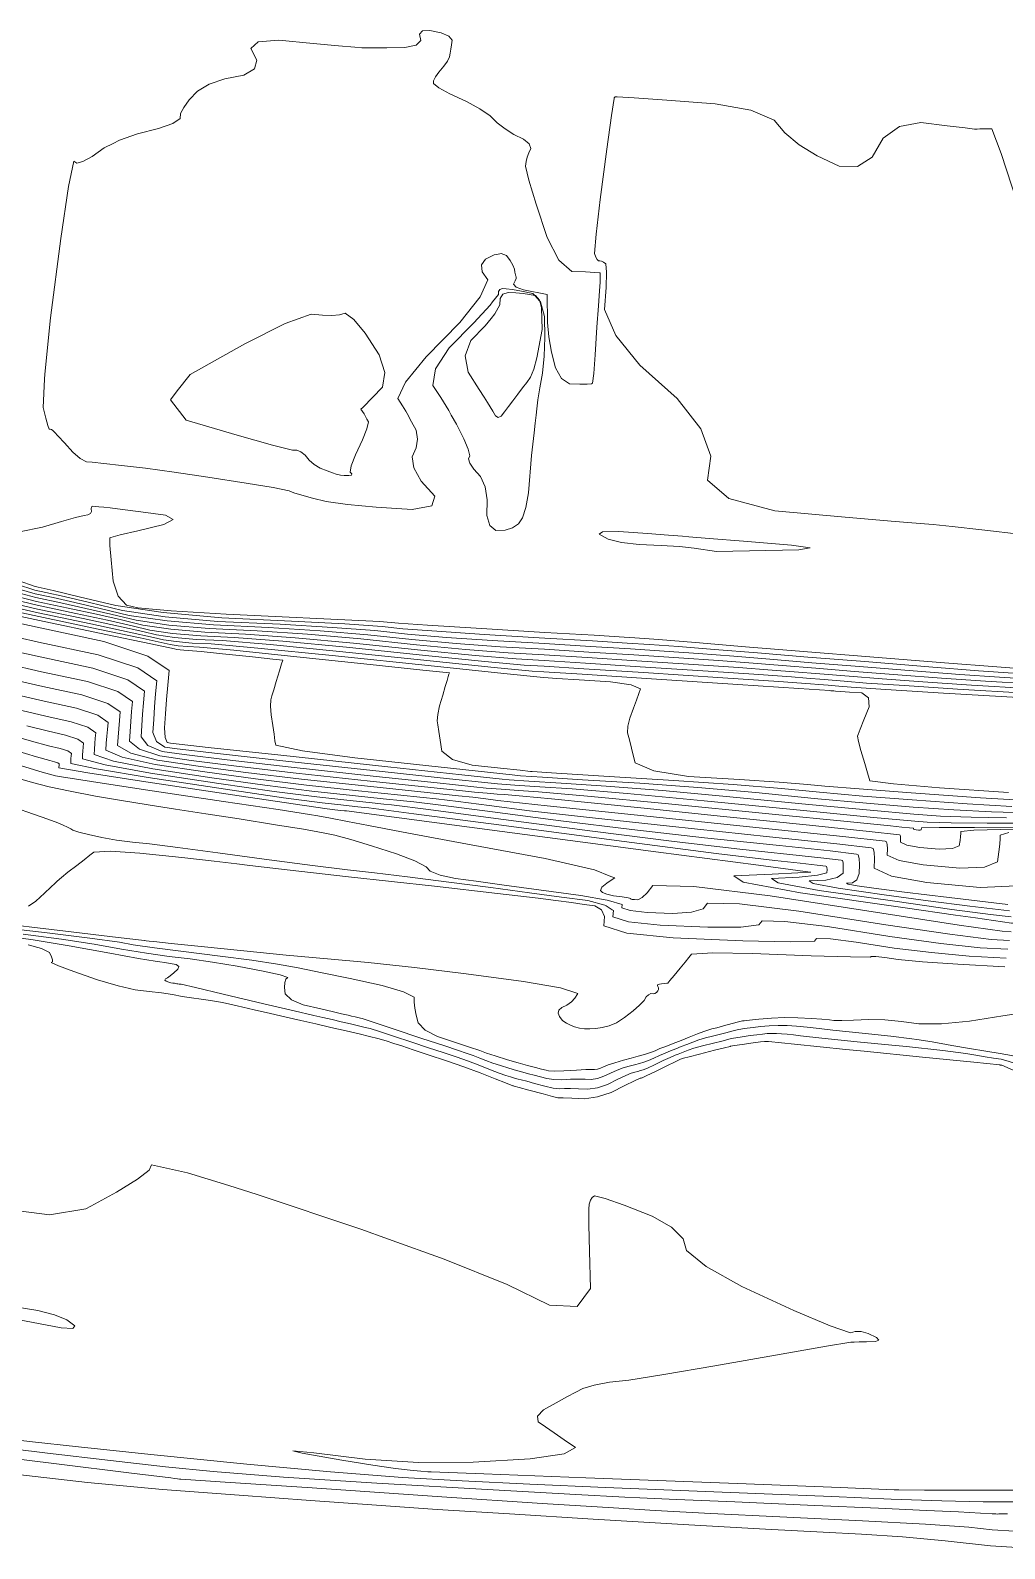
# Model space of a CAD drawing. Header units: inches. Extents: x 1337389 to 1347141, y 407035 to 414577.
# Drawn here: x 1344509 to 1345074, y 408722 to 409603 of the extents above; entities that cross this region are included whole.
import ezdxf

# ---------------------------------------------------------------- set-up
doc = ezdxf.new("R2010")
doc.units = ezdxf.units.IN
doc.header["$MEASUREMENT"] = 0
doc.layers.add('Topo', color=7, linetype='Continuous', lineweight=15, true_color=0x459900)

msp = doc.modelspace()

# ---------------------------------------------------------------- linework, layer by layer
at = {"layer": 'Topo'}
for p, q in [((1344801.481, 409449.474, 885), (1344804.4339, 409446.243, 885)), ((1344701.7469, 409384.504, 895), (1344700.695, 409383.422, 895)), ((1344846.3309, 409092.9919, 770), (1344842.919, 409095.207, 770))]:
    msp.add_line(p, q, dxfattribs=at)
for points, elevation in [([(1344557.06, 409537.7679), (1344560.5727, 409539.5189), (1344571.0631, 409543.26), (1344583.264, 409546.365), (1344591.5021, 409549.368), (1344595.7771, 409552.269), (1344596.0902, 409555.068), (1344597.8781, 409558.639), (1344601.1389, 409562.98), (1344605.8749, 409568.093), (1344612.7199, 409572.187), (1344621.675, 409575.2649), (1344632.7391, 409577.3238), (1344638.9429, 409580.9268), (1344640.287, 409586.073), (1344636.7701, 409592.7632), (1344641.0491, 409596.6077), (1344653.1231, 409597.6061), (1344672.994, 409595.76), (1344687.6391, 409594.4239), (1344697.0603, 409593.5999), (1344701.255, 409593.286), (1344707.485, 409593.1561), (1344715.7508, 409593.2091), (1344726.0522, 409593.445), (1344732.638, 409594.8409), (1344735.509, 409597.3962), (1344734.665, 409601.1098), (1344736.352, 409603.0901), (1344740.568, 409603.3378), (1344747.315, 409601.8531), (1344751.6789, 409599.9453), (1344753.6599, 409597.616), (1344753.2589, 409594.866), (1344752.8588, 409592.3472), (1344752.459, 409590.062), (1344752.0589, 409588.008), (1344750.8191, 409585.4949), (1344748.7381, 409582.523), (1344745.8161, 409579.091), (1344743.8531, 409576.275), (1344742.849, 409574.075), (1344742.8041, 409572.492), (1344745.963, 409569.9709), (1344752.3251, 409566.512), (1344761.8921, 409562.116), (1344769.635, 409557.8579), (1344775.555, 409553.7379), (1344779.6511, 409549.7582), (1344784.243, 409546.1611), (1344789.3289, 409542.9469), (1344794.912, 409540.1161), (1344798.2332, 409537.4019), (1344799.295, 409534.8041), (1344798.0951, 409532.3218), (1344797.1782, 409529.7959), (1344796.5419, 409527.225), (1344796.189, 409524.6099), (1344798.0821, 409516.3828), (1344802.224, 409502.5431), (1344808.6133, 409483.0911), (1344815.531, 409470.0362), (1344822.979, 409463.378), (1344830.9561, 409463.1179), (1344836.362, 409462.8861), (1344839.1959, 409462.682), (1344839.4591, 409462.5069), (1344839.508, 409460.708), (1344839.3432, 409457.2871), (1344838.964, 409452.2431), (1344838.378, 409443.5201), (1344837.5838, 409431.1159), (1344836.5818, 409415.0329), (1344835.7089, 409404.187), (1344834.965, 409398.5779), (1344834.3481, 409398.206), (1344831.9391, 409398.0128), (1344827.7371, 409397.999), (1344821.7422, 409398.1631), (1344817, 409401.3211), (1344813.5119, 409407.4731), (1344811.277, 409416.6187), (1344809.7421, 409425.413), (1344808.908, 409433.8549), (1344808.6418, 409450.0359)], 890), ([(1345081.2401, 409503.3839), (1345071.9319, 409531.8781), (1345066.5071, 409546.1659), (1345064.9659, 409546.2499), (1345063.3029, 409546.2701), (1345061.5181, 409546.2289), (1345059.609, 409546.1239), (1345058.145, 409546.0589), (1345057.1231, 409546.0331), (1345056.545, 409546.0468), (1345051.071, 409546.693), (1345040.6997, 409547.9719), (1345025.4331, 409549.883), (1345013.089, 409547.474), (1345003.667, 409540.7431), (1344997.1679, 409529.692), (1344988.6039, 409524.291), (1344977.9761, 409524.5381), (1344965.2842, 409530.435), (1344954.776, 409536.857), (1344946.4509, 409543.8051), (1344940.311, 409551.2769), (1344926.8649, 409556.931), (1344906.113, 409560.7679), (1344878.0549, 409562.786), (1344859.129, 409564.13), (1344849.335, 409564.8009), (1344848.672, 409564.7981), (1344848.2072, 409564.76), (1344847.9392, 409564.6862), (1344847.8668, 409564.5759), (1344847.7691, 409564.397), (1344847.6421, 409564.1482), (1344847.488, 409563.83), (1344846.069, 409553.8868), (1344843.3851, 409534.322), (1344839.4361, 409505.132), (1344837.033, 409484.9729), (1344836.1769, 409473.8441), (1344836.866, 409471.744), (1344837.6131, 409470.3349), (1344838.4169, 409469.6161), (1344839.2781, 409469.5882), (1344840.2681, 409469.2909), (1344841.3862, 409468.7258), (1344842.6329, 409467.8911), (1344843.1419, 409463.042), (1344842.914, 409454.1791), (1344841.9468, 409441.3009), (1344848.481, 409426.2649), (1344862.5139, 409409.071), (1344884.0471, 409389.7189), (1344897.7642, 409372.124), (1344903.668, 409356.2861), (1344901.7559, 409342.205), (1344914.1089, 409331.611), (1344940.7271, 409324.503), (1344981.611, 409320.8831), (1345010.5349, 409318.3359), (1345027.5011, 409316.8649), (1345032.5079, 409316.4689), (1345043.6262, 409315.3261), (1345060.8551, 409313.4371), (1345084.1961, 409310.8001)], 885), ([(1344517.1772, 409400.8842), (1344517.3187, 409403.81), (1344520.709, 409436.5269), (1344526.5432, 409482.5131), (1344531.0191, 409512.793), (1344534.1361, 409527.37), (1344535.8951, 409526.2419), (1344539.424, 409527.1611), (1344544.723, 409530.128), (1344551.793, 409535.1421), (1344557.06, 409537.7679)], 890), ([(1344779.5131, 409473.3439), (1344778.029, 409473.0868), (1344772.9989, 409470.5499), (1344770.6859, 409467.2669), (1344771.093, 409463.237), (1344774.2169, 409458.461), (1344769.8419, 409448.6361), (1344757.9689, 409433.7629), (1344738.5971, 409413.841), (1344726.606, 409399.1458), (1344721.995, 409389.6801), (1344724.7649, 409385.4419), (1344726.663, 409382.2929)], 890), ([(1344808.6418, 409450.0359), (1344795.04, 409452.6839), (1344790.8149, 409454.2189), (1344789.1679, 409455.966), (1344790.0969, 409457.925), (1344790.631, 409459.3541), (1344790.7698, 409460.253), (1344790.5149, 409460.6219), (1344790.25, 409461.5069), (1344789.977, 409462.908), (1344789.6929, 409464.8249), (1344788.799, 409467.09), (1344787.293, 409469.7021), (1344785.1761, 409472.6629), (1344782.088, 409473.7908), (1344779.5131, 409473.3439)], 890), ([(1344777.066, 409445.7661), (1344780.3789, 409449.9618), (1344780.4882, 409451.788), (1344781.2879, 409452.9629), (1344782.7799, 409453.489), (1344784.9641, 409453.3649), (1344788.6279, 409452.8529), (1344793.771, 409451.953), (1344800.394, 409450.6641), (1344801.481, 409449.474)], 885), ([(1344753.1021, 409379.9457), (1344751.5929, 409382.6548), (1344747.0531, 409390.1879), (1344742.4041, 409397.3009), (1344744.0292, 409406.9019), (1344751.927, 409418.989), (1344766.0978, 409433.563), (1344775.5819, 409443.8871), (1344777.066, 409445.7661)], 885), ([(1344776.2099, 409436.1252), (1344778.318, 409438.7352), (1344781.2108, 409444.0401), (1344781.4341, 409447.7649), (1344783.0669, 409450.1641), (1344786.111, 409451.237), (1344790.5669, 409450.9841), (1344794.6891, 409450.5908), (1344798.4781, 409450.0589), (1344801.481, 409449.474)], 880), ([(1344804.4339, 409446.243), (1344804.876, 409445.7598), (1344807.2159, 409437.24), (1344807.4161, 409425.106), (1344807.0321, 409414.16), (1344806.0659, 409404.404), (1344804.5172, 409395.838), (1344803.3652, 409388.913), (1344802.6089, 409383.6299), (1344802.25, 409379.9889), (1344801.7659, 409375.373), (1344801.1572, 409369.7809), (1344799.69, 409356.6471)], 885), ([(1344801.481, 409449.474), (1344801.9351, 409449.3858), (1344804.2739, 409446.8259), (1344804.4339, 409446.243)], 880), ([(1344804.4339, 409446.243), (1344805.4951, 409442.3799), (1344805.704, 409429.714)], 880), ([(1344594.1811, 409394.05), (1344601.5612, 409403.6609), (1344633.354, 409421.467), (1344656.7529, 409433.1189), (1344671.76, 409438.616), (1344678.372, 409437.9601), (1344683.8862, 409437.827), (1344688.301, 409438.2179), (1344691.617, 409439.1311), (1344696.5461, 409435.586), (1344703.0871, 409427.581), (1344711.2409, 409415.117), (1344714.5989, 409404.6708), (1344713.1609, 409396.2431), (1344701.7469, 409384.504)], 895), ([(1344772.162, 409390.5079), (1344769.3411, 409394.9349), (1344762.8127, 409404.923), (1344761.206, 409414.4039), (1344764.5198, 409423.3791), (1344772.755, 409431.8481), (1344776.2099, 409436.1252)], 880), ([(1344805.704, 409429.714), (1344802.72, 409413.2148), (1344800.9978, 409406.7299), (1344799.046, 409402.011), (1344796.8641, 409399.056), (1344794.4289, 409395.7979), (1344791.742, 409392.238), (1344788.8021, 409388.376), (1344786.196, 409384.9482), (1344783.9249, 409381.955), (1344781.9891, 409379.3981), (1344780.234, 409378.5929), (1344778.659, 409379.5417), (1344777.2638, 409382.245), (1344774.1581, 409387.376), (1344772.162, 409390.5079)], 880), ([(1344726.663, 409382.2929), (1344727.4701, 409380.953), (1344730.11, 409376.214), (1344732.685, 409371.225), (1344733.5779, 409366.1632), (1344732.7911, 409361.0269), (1344730.322, 409355.8189), (1344731.293, 409349.3941), (1344735.7061, 409341.7541), (1344743.5579, 409332.898), (1344741.81, 409327.4191), (1344730.462, 409325.3149), (1344709.5128, 409326.5881), (1344692.8799, 409328.1029), (1344680.564, 409329.8601), (1344672.565, 409331.8591), (1344666.318, 409333.5551), (1344661.8229, 409334.9501), (1344659.0799, 409336.042), (1344649.833, 409337.9319), (1344634.0811, 409340.6199), (1344611.826, 409344.1059), (1344592.379, 409346.967), (1344575.742, 409349.2049), (1344561.9141, 409350.819), (1344551.6139, 409351.9831), (1344544.842, 409352.6981), (1344541.597, 409352.963), (1344537.8209, 409354.9229), (1344533.5131, 409358.577), (1344528.674, 409363.9269), (1344525.141, 409367.7869), (1344522.9139, 409370.1579), (1344521.9939, 409371.0399), (1344521.1909, 409371.6362), (1344520.5069, 409371.946), (1344519.9411, 409371.9709), (1344519.0641, 409374.0479), (1344517.875, 409378.1769), (1344516.3751, 409384.3602), (1344517.1772, 409400.8842)], 890), ([(1344700.695, 409383.422), (1344702.4771, 409380.6949), (1344703.348, 409379.2511), (1344704.1972, 409377.7261), (1344705.0263, 409376.121), (1344704.1879, 409372.1189), (1344701.685, 409365.72), (1344697.516, 409356.9252), (1344695.0721, 409350.683), (1344694.3529, 409346.996), (1344695.3579, 409345.8621), (1344695.134, 409345.1601), (1344693.6808, 409344.8909), (1344691.0001, 409345.0541), (1344688.8709, 409345.248), (1344687.294, 409345.473), (1344686.27, 409345.729), (1344684.2319, 409346.4391), (1344681.1809, 409347.6041), (1344677.1149, 409349.223), (1344673.6099, 409351.2849), (1344670.665, 409353.7901), (1344668.2801, 409356.7377), (1344665.8629, 409358.7099), (1344663.413, 409359.7048), (1344660.93, 409359.724), (1344649.4221, 409362.6379), (1344628.887, 409368.4468), (1344599.3279, 409377.1509), (1344590.219, 409388.8901), (1344594.1811, 409394.05)], 895), ([(1344799.69, 409356.6471), (1344797.836, 409334.8991), (1344796.403, 409326.4738), (1344794.464, 409320.497), (1344792.0179, 409316.9691), (1344788.6139, 409314.543), (1344784.2501, 409313.2199), (1344778.9278, 409312.999), (1344775.4241, 409315.8718), (1344773.739, 409321.8379), (1344773.8718, 409330.8981), (1344772.6662, 409338.3961), (1344770.123, 409344.3349), (1344766.241, 409348.7131), (1344763.9093, 409352.172), (1344763.1271, 409354.713), (1344763.8961, 409356.335), (1344762.9681, 409360.207), (1344760.3441, 409366.33), (1344756.0231, 409374.702), (1344753.1021, 409379.9457)], 885), ([(1344711.7219, 409260.334), (1344622.551, 409264.5119), (1344590.6229, 409266.436), (1344571.3519, 409268.197), (1344564.739, 409269.794), (1344559.9319, 409274.9759), (1344556.9311, 409283.7431), (1344555.736, 409296.094), (1344555.1209, 409304.4341), (1344555.086, 409308.763), (1344555.6318, 409309.0811), (1344561.0292, 409310.4731), (1344571.2771, 409312.9389), (1344586.3759, 409316.4797), (1344591.7079, 409319.473), (1344587.2729, 409321.92), (1344573.0701, 409323.8188), (1344562.392, 409325.2251), (1344555.238, 409326.136), (1344551.608, 409326.5539), (1344548.7382, 409326.8688), (1344546.6299, 409327.081), (1344545.2821, 409327.192), (1344544.4521, 409326.7361), (1344544.139, 409325.7141), (1344544.343, 409324.1261), (1344543.754, 409322.9501), (1344542.3711, 409322.1868), (1344540.1949, 409321.8371), (1344535.0589, 409320.536), (1344526.9629, 409318.2849), (1344515.9071, 409315.083), (1344502.592, 409312.3079)], 885), ([(1345086.402, 409218.5909), (1345046.7039, 409221.0441), (1345015.8919, 409223.031), (1344993.9671, 409224.5501), (1344980.9272, 409225.6028), (1344969.3151, 409226.5429), (1344959.1302, 409227.3699), (1344950.3712, 409228.0841), (1344931.3742, 409229.4281), (1344902.1371, 409231.4029), (1344862.6601, 409234.0079), (1344830.9409, 409236.064), (1344806.9791, 409237.571), (1344790.774, 409238.5289), (1344766.9499, 409240.5391), (1344735.5049, 409243.6021), (1344696.441, 409247.717), (1344662.5401, 409250.828), (1344633.803, 409252.9361), (1344610.229, 409254.041), (1344590.3769, 409255.7759), (1344574.2451, 409258.142), (1344561.835, 409261.139), (1344547.4041, 409264.43), (1344530.953, 409268.017), (1344512.4811, 409271.8991), (1344495.9949, 409276.0948)], 860), ([(1345087.5219, 409221.314), (1345054.7951, 409223.3372), (1345026.619, 409225.1981), (1345002.9949, 409226.8991), (1344983.9219, 409228.4389), (1344966.9372, 409229.8138), (1344952.0389, 409231.0229), (1344939.2279, 409232.0681), (1344919.7491, 409233.4859), (1344893.602, 409235.2779), (1344860.787, 409237.443), (1344831.936, 409239.2989), (1344807.048, 409240.8447), (1344786.124, 409242.0819), (1344761.4021, 409244.0412), (1344732.882, 409246.7229), (1344700.5639, 409250.128), (1344669.76, 409252.8309), (1344640.4689, 409254.8341), (1344612.6929, 409256.135), (1344589.302, 409258.179), (1344570.2951, 409260.9671), (1344555.6721, 409264.498), (1344541.1059, 409267.8637), (1344526.5962, 409271.066), (1344512.1431, 409274.1039), (1344497.6059, 409278.0178)], 865), ([(1345088.642, 409224.038), (1345062.8858, 409225.629), (1345037.346, 409227.3661), (1345012.023, 409229.2479), (1344986.9171, 409231.2749), (1344964.5591, 409233.0841), (1344944.9479, 409234.6768), (1344928.0839, 409236.0521), (1344908.124, 409237.544), (1344885.0679, 409239.1531), (1344858.915, 409240.8779), (1344832.9321, 409242.534), (1344807.1182, 409244.12), (1344781.474, 409245.636), (1344755.854, 409247.544), (1344730.2579, 409249.8449), (1344704.6861, 409252.5391), (1344676.979, 409254.8341), (1344647.136, 409256.731), (1344615.158, 409258.2289), (1344588.227, 409260.5832), (1344566.345, 409263.7921), (1344549.51, 409267.8581), (1344534.8081, 409271.299), (1344522.24, 409274.116), (1344511.8049, 409276.309), (1344499.2178, 409279.9401)], 870), ([(1345089.7621, 409226.761), (1345070.9759, 409227.9221), (1345048.073, 409229.5343), (1345021.0508, 409231.5969), (1344989.9121, 409234.1109), (1344962.1802, 409236.3549), (1344937.8571, 409238.3301), (1344916.9401, 409240.0361), (1344896.4988, 409241.6009), (1344876.5331, 409243.0271), (1344857.0419, 409244.313), (1344833.927, 409245.7693), (1344807.187, 409247.3939), (1344776.8231, 409249.189), (1344750.306, 409251.0471), (1344727.634, 409252.9671), (1344708.809, 409254.95), (1344684.1989, 409256.8368), (1344653.8031, 409258.628), (1344617.622, 409260.323), (1344587.1528, 409262.9859), (1344562.3941, 409266.618), (1344543.3469, 409271.2171), (1344528.5099, 409274.7329), (1344517.8829, 409277.165), (1344511.467, 409278.513), (1344500.83, 409281.863)], 875), ([(1345079.067, 409230.214), (1345058.7991, 409231.7008), (1345030.079, 409233.945), (1344992.9069, 409236.9473), (1344959.8021, 409239.6259), (1344930.7651, 409241.984), (1344905.7969, 409244.0201), (1344884.8739, 409245.659), (1344867.999, 409246.902), (1344855.169, 409247.7491), (1344834.9221, 409249.0039), (1344807.2569, 409250.669), (1344772.1731, 409252.743), (1344744.7581, 409254.5489), (1344725.01, 409256.089), (1344712.9322, 409257.361), (1344691.4182, 409258.8397), (1344660.47, 409260.5249), (1344620.0861, 409262.417), (1344586.078, 409265.3901), (1344558.444, 409269.4429), (1344537.185, 409274.5772), (1344522.2121, 409278.1669), (1344513.5271, 409280.2139), (1344511.1292, 409280.718), (1344502.441, 409283.7859)], 880), ([(1345078.1691, 409152.942), (1345052.3268, 409154.4528), (1345020.3949, 409156.7029), (1344991.8123, 409158.925), (1344966.578, 409161.1189), (1344944.6943, 409163.2841), (1344916.552, 409165.574), (1344882.1519, 409167.9889), (1344841.495, 409170.5279), (1344814.0911, 409172.2502), (1344799.9412, 409173.155), (1344799.0451, 409173.243), (1344792.9559, 409173.8961), (1344781.674, 409175.1139), (1344765.1979, 409176.898), (1344753.867, 409180.2079), (1344747.6811, 409185.0458), (1344746.6399, 409191.4111), (1344745.8281, 409196.46), (1344745.246, 409200.1918), (1344744.892, 409202.608), (1344745.2569, 409206.3049), (1344746.339, 409211.2821), (1344748.138, 409217.539), (1344749.5649, 409222.4539), (1344750.6181, 409226.0259), (1344751.298, 409228.2548), (1344751.7519, 409229.7409), (1344751.978, 409230.4849), (1344736.6358, 409232.1009), (1344705.952, 409235.3331), (1344659.926, 409240.1819), (1344626.987, 409243.5199), (1344607.1361, 409245.3469), (1344600.3721, 409245.664), (1344594.675, 409246.162), (1344590.047, 409246.841), (1344586.486, 409247.6999), (1344572.5961, 409250.6941), (1344548.3788, 409255.8199), (1344513.8329, 409263.08), (1344489.548, 409268.4031)], 840), ([(1345089.9038, 409156.101), (1345060.1038, 409157.9979), (1345019.883, 409160.8309), (1344989.7422, 409163.0498), (1344969.6798, 409164.6529), (1344959.6969, 409165.6411), (1344943.2, 409166.9139), (1344920.1899, 409168.473), (1344890.665, 409170.316), (1344870.487, 409173.5628), (1344859.656, 409178.212), (1344858.1709, 409184.2631), (1344856.947, 409189.196), (1344855.9839, 409193.01), (1344855.281, 409195.705), (1344855.5201, 409199.4212), (1344856.7019, 409204.1548), (1344858.826, 409209.9091), (1344860.567, 409214.671), (1344861.9249, 409218.4402), (1344862.9, 409221.2159), (1344857.4331, 409223.4709), (1344845.5229, 409225.2042), (1344827.1701, 409226.4151), (1344814.2521, 409227.2629), (1344806.7709, 409227.747), (1344804.726, 409227.8681), (1344783.594, 409230.031), (1344743.3759, 409234.2361), (1344684.0729, 409240.4829), (1344640.8809, 409244.8191), (1344613.8031, 409247.2439), (1344602.836, 409247.758), (1344593.6009, 409248.5648), (1344586.0958, 409249.6659), (1344580.3233, 409251.0602), (1344566.2981, 409254.128), (1344544.0231, 409258.869), (1344513.495, 409265.285), (1344491.159, 409270.3259)], 845), ([(1345076.352, 409160.945), (1345036.3139, 409163.7658), (1345009.492, 409166.0661), (1344995.8871, 409167.844), (1344995.498, 409169.1), (1344994.494, 409172.4421), (1344992.8751, 409177.871), (1344990.6392, 409185.3859), (1344989.257, 409190.681), (1344988.7291, 409193.7571), (1344989.055, 409194.614), (1344990.2689, 409197.7389), (1344992.374, 409203.13), (1344995.3669, 409210.7881), (1344994.976, 409216.0419), (1344991.2009, 409218.8892), (1344984.0419, 409219.3319), (1344978.945, 409219.6531), (1344975.9098, 409219.853), (1344974.9382, 409219.931), (1344974.0721, 409220.001), (1344973.3119, 409220.0631), (1344972.659, 409220.1161), (1344954.623, 409221.313), (1344919.2052, 409223.6541), (1344866.406, 409227.1379), (1344828.951, 409229.5941), (1344806.8401, 409231.022), (1344800.0751, 409231.4221), (1344778.046, 409233.5341), (1344740.7529, 409237.3579), (1344688.1951, 409242.894), (1344648.101, 409246.822), (1344620.469, 409249.142), (1344605.2999, 409249.8521), (1344592.5261, 409250.969), (1344582.146, 409252.4909), (1344574.1599, 409254.4201), (1344560.0001, 409257.5619), (1344539.6661, 409261.9188), (1344513.1572, 409267.4889), (1344492.771, 409272.249)], 850), ([(1345085.2821, 409215.868), (1345038.6131, 409218.7519), (1345005.1651, 409220.8628), (1344984.938, 409222.2011), (1344977.933, 409222.767), (1344971.693, 409223.2721), (1344966.2211, 409223.716), (1344961.515, 409224.0999), (1344942.998, 409225.3711), (1344910.6711, 409227.5281), (1344864.533, 409230.5728), (1344829.9461, 409232.829), (1344806.9099, 409234.2959), (1344795.4251, 409234.9749), (1344772.4979, 409237.0359), (1344738.129, 409240.4799), (1344692.318, 409245.3059), (1344655.32, 409248.8249), (1344627.136, 409251.0389), (1344607.765, 409251.9459), (1344591.4509, 409253.3722), (1344578.196, 409255.3161), (1344567.9979, 409257.7791), (1344553.7019, 409260.996), (1344535.3089, 409264.9681), (1344512.819, 409269.6941), (1344494.383, 409274.172)], 855), ([(1344486.9871, 409262.6122), (1344512.9111, 409256.958), (1344551.5279, 409248.5591), (1344577.0172, 409240.1581), (1344589.379, 409231.755), (1344588.6139, 409223.3489), (1344587.9382, 409214.999), (1344587.351, 409206.703), (1344586.8521, 409198.4621), (1344587.1517, 409192.8731), (1344588.248, 409189.9361), (1344590.1419, 409189.6501), (1344612.1229, 409187.216), (1344654.1902, 409182.6359), (1344716.3442, 409175.9081), (1344759.1329, 409171.29), (1344782.558, 409168.7809), (1344786.6181, 409168.3821), (1344798.0269, 409167.5728), (1344816.786, 409166.353), (1344842.894, 409164.7221), (1344875.5279, 409162.1281), (1344914.688, 409158.5709), (1344960.3751, 409154.0489), (1344995.9518, 409150.6751), (1345021.4169, 409148.4461), (1345036.7731, 409147.364), (1345054.7, 409146.6229), (1345075.1992, 409146.223)], 830), ([(1344788.3231, 409171.2559), (1344697.217, 409181.117), (1344666.712, 409185.2389), (1344651.2549, 409188.5521), (1344650.8449, 409191.055), (1344650.2669, 409194.8149), (1344649.5189, 409199.831), (1344648.6021, 409206.1029), (1344648.213, 409211.0571), (1344648.352, 409214.6941), (1344649.0182, 409217.0121), (1344650.0899, 409220.611), (1344651.566, 409225.4928), (1344653.4469, 409231.6571), (1344654.7011, 409235.7659), (1344655.3269, 409237.8211), (1344649.5151, 409238.433), (1344637.8932, 409239.6569), (1344620.4621, 409241.4929), (1344607.987, 409242.7581), (1344600.469, 409243.45), (1344597.9071, 409243.5701), (1344595.7498, 409243.758), (1344593.9971, 409244.0149), (1344592.648, 409244.3411), (1344578.8941, 409247.259), (1344552.736, 409252.7711), (1344514.1709, 409260.8748), (1344487.9359, 409266.4801)], 835), ([(1345087.158, 409232.507), (1345069.5261, 409233.869), (1345039.1071, 409236.294), (1344995.9019, 409239.7819), (1344957.4239, 409242.897), (1344923.6743, 409245.637), (1344894.6529, 409248.0031), (1344873.2502, 409249.7168), (1344859.4639, 409250.777), (1344853.2969, 409251.1842), (1344835.917, 409252.239), (1344807.3259, 409253.9429), (1344767.5233, 409256.296), (1344739.2089, 409258.0521), (1344722.3869, 409259.211), (1344711.7219, 409260.334)], 885), ([(1344489.8262, 409253.625), (1344513.7331, 409248.349), (1344548.362, 409240.8181), (1344571.219, 409233.2849), (1344582.304, 409225.7489), (1344581.6179, 409218.2119), (1344581.0107, 409210.7242), (1344580.4851, 409203.2849), (1344580.0379, 409195.8949), (1344582.167, 409190.6019), (1344586.8721, 409187.4059), (1344594.154, 409186.307), (1344617.5901, 409183.562), (1344657.1809, 409179.1731), (1344712.9259, 409173.1391), (1344751.9709, 409168.931), (1344774.314, 409166.55), (1344779.956, 409165.996), (1344789.995, 409165.234), (1344804.4311, 409164.265), (1344823.264, 409163.089), (1344855.0159, 409160.4049), (1344899.6858, 409156.214), (1344957.2741, 409150.5151), (1344998.0219, 409146.5499), (1345021.929, 409144.3182), (1345028.996, 409143.8199), (1345042.965, 409143.4641), (1345063.8369, 409143.2511), (1345091.6119, 409143.1789)], 825), ([(1344492.664, 409244.6381), (1344514.5548, 409239.7413), (1344545.1951, 409233.0769), (1344565.42, 409226.411), (1344575.2289, 409219.7439), (1344574.6209, 409213.074), (1344574.0851, 409206.449), (1344573.6189, 409199.867), (1344573.2239, 409193.3281), (1344577.1828, 409188.3308), (1344585.4971, 409184.8769), (1344598.1651, 409182.9642), (1344623.0568, 409179.9081), (1344660.1709, 409175.7109), (1344709.5091, 409170.37), (1344744.8089, 409166.5729), (1344766.0711, 409164.3189), (1344773.2952, 409163.609), (1344781.963, 409162.8961), (1344792.077, 409162.1779), (1344803.635, 409161.456), (1344832.002, 409158.9301), (1344877.1781, 409154.6001), (1344939.1628, 409148.4661), (1344982.7039, 409144.1461), (1345007.8021, 409141.6418), (1345014.4561, 409140.9509), (1345018.9089, 409140.4839), (1345021.161, 409140.24), (1345021.2109, 409140.2191), (1345021.2401, 409140.119), (1345021.248, 409139.942), (1345021.236, 409139.686), (1345021.711, 409139.471), (1345022.672, 409139.2979), (1345024.1212, 409139.1662), (1345025.1039, 409139.2091), (1345025.624, 409139.4249), (1345025.6792, 409139.8151), (1345025.715, 409140.122), (1345025.7319, 409140.347), (1345025.731, 409140.4891), (1345035.998, 409140.616), (1345056.5329, 409140.728), (1345087.335, 409140.8249)], 820), ([(1345094.6829, 409139.646), (1345071.6219, 409139.5739), (1345056.2501, 409139.1561), (1345048.5691, 409138.394), (1345048.578, 409137.2871), (1345048.4411, 409135.537), (1345048.159, 409133.1439), (1345047.732, 409130.108), (1345043.6901, 409128.4259), (1345036.032, 409128.098), (1345024.7582, 409129.124), (1345017.2741, 409130.4711), (1345013.5791, 409132.1399), (1345013.674, 409134.1311), (1345013.607, 409135.5139), (1345013.3791, 409136.2887), (1345012.991, 409136.455), (1344995.465, 409138.3569), (1344960.802, 409141.9931), (1344909.002, 409147.364), (1344866.8119, 409151.7029), (1344834.2321, 409155.0088), (1344811.2599, 409157.2819), (1344794.518, 409158.887), (1344784.0057, 409159.823), (1344779.722, 409160.09), (1344773.9309, 409160.557), (1344766.633, 409161.2233), (1344757.827, 409162.0891), (1344737.6471, 409164.2138), (1344706.0911, 409167.6011), (1344663.1622, 409172.2479), (1344628.5232, 409176.2542), (1344602.176, 409179.6211), (1344584.1212, 409182.3469), (1344572.1979, 409186.0599), (1344566.409, 409190.7611), (1344566.753, 409196.4479), (1344567.1581, 409202.1741), (1344567.6249, 409207.9369), (1344568.1532, 409213.7378), (1344559.6211, 409219.5381), (1344542.029, 409225.3361), (1344515.3769, 409231.1333), (1344495.5022, 409235.651)], 815), ([(1344498.3411, 409226.6641), (1344516.1989, 409222.5241), (1344538.8631, 409217.595), (1344553.8229, 409212.665), (1344561.078, 409207.7329), (1344560.629, 409202.8001), (1344560.2319, 409197.899), (1344559.8871, 409193.03), (1344559.595, 409188.1939), (1344567.2139, 409183.79), (1344582.7451, 409179.8179), (1344606.1879, 409176.278), (1344633.99, 409172.6009), (1344666.1519, 409168.7851), (1344702.674, 409164.8319), (1344730.049, 409161.899), (1344748.278, 409159.9861), (1344757.3598, 409159.0927), (1344765.674, 409158.2), (1344773.22, 409157.306), (1344779.9979, 409156.411), (1344808.663, 409153.31), (1344859.2151, 409148.0039), (1344931.6539, 409140.493), (1344980.1891, 409135.382), (1345004.8209, 409132.6708), (1345005.548, 409132.3591), (1345005.9741, 409130.909), (1345006.0989, 409128.3209), (1345005.921, 409124.595), (1345012.8362, 409121.4709), (1345026.8427, 409118.949), (1345047.9429, 409117.0291), (1345062.2753, 409117.6439), (1345069.8408, 409120.7922), (1345070.6399, 409126.4739), (1345071.167, 409130.9521), (1345071.423, 409134.2271), (1345071.4071, 409136.299), (1345076.5019, 409137.6958)], 810), ([(1344501.1789, 409217.6769), (1344517.0209, 409213.916), (1344535.697, 409209.8541), (1344548.0241, 409205.7908), (1344554.0019, 409201.7269), (1344553.632, 409197.6622), (1344553.3051, 409193.624), (1344553.0209, 409189.6119), (1344552.7801, 409185.6271), (1344562.23, 409181.5189), (1344581.3692, 409177.2881), (1344610.1991, 409172.935), (1344639.457, 409168.947), (1344669.1431, 409165.3219), (1344699.2561, 409162.063), (1344721.8281, 409159.6441), (1344736.8591, 409158.0671), (1344744.3469, 409157.3311), (1344757.0938, 409155.8172), (1344775.0981, 409153.524), (1344798.36, 409150.4522), (1344833.1971, 409146.3998), (1344879.6091, 409141.3679), (1344937.5959, 409135.3551), (1344976.61, 409131.1941), (1344996.651, 409128.8858), (1344997.7169, 409128.4289), (1344998.3411, 409126.305), (1344998.5239, 409122.511), (1344998.264, 409117.0499), (1345008.399, 409112.471), (1345028.929, 409108.774), (1345059.8531, 409105.9611), (1345080.86, 409106.8609)], 805), ([(1344985.8759, 409108.5002), (1344988.306, 409110.3589), (1344989.6451, 409113.9089), (1344989.8939, 409119.1489), (1344989.719, 409122.789), (1344989.1199, 409124.827), (1344988.0981, 409125.2651), (1344972.9039, 409127.0609), (1344943.539, 409130.2171), (1344900.0031, 409134.7309), (1344857.73, 409139.49), (1344816.7211, 409144.493), (1344776.975, 409149.7419), (1344748.513, 409153.433), (1344731.3349, 409155.569), (1344725.44, 409156.1481), (1344713.6079, 409157.3899), (1344695.839, 409159.294), (1344672.1332, 409161.86), (1344644.9239, 409165.293), (1344614.21, 409169.5919), (1344579.993, 409174.7591), (1344557.2451, 409179.248), (1344545.9661, 409183.0591), (1344546.156, 409186.194), (1344546.3791, 409189.349), (1344546.636, 409192.5249), (1344546.9271, 409195.7218), (1344542.2248, 409198.9182), (1344532.5299, 409202.113), (1344517.8431, 409205.3081), (1344504.0179, 409208.6901)], 800), ([(1345076.8289, 409092.368), (1345053.855, 409095.0818), (1345029.6409, 409098.167), (1345004.1868, 409101.6229), (1344977.4929, 409105.4508), (1344962.955, 409108.1589), (1344960.5719, 409109.7471), (1344970.344, 409110.2151), (1344976.915, 409111.694), (1344980.2829, 409114.1841), (1344980.449, 409117.6849), (1344980.3321, 409120.1161), (1344979.932, 409121.478), (1344979.249, 409121.7699), (1344969.0991, 409122.9699), (1344949.481, 409125.0779), (1344920.396, 409128.0942), (1344882.264, 409132.58), (1344835.0819, 409138.535), (1344778.8532, 409145.9591), (1344739.9329, 409151.0498), (1344718.322, 409153.807), (1344714.0211, 409154.2299), (1344705.3869, 409155.1358), (1344692.421, 409156.5248), (1344675.124, 409158.397), (1344650.39, 409161.6393), (1344618.2221, 409166.2491), (1344578.6181, 409172.2291), (1344552.2611, 409176.9771), (1344539.1519, 409180.492), (1344539.2901, 409182.7749), (1344539.4521, 409185.0741), (1344539.64, 409187.3881), (1344539.852, 409189.7163), (1344536.427, 409192.045), (1344529.364, 409194.3721), (1344518.665, 409196.6991), (1344506.8559, 409199.702)], 795), ([(1344496.8211, 409194.5042), (1344509.694, 409190.715), (1344519.487, 409188.0911), (1344526.198, 409186.6311), (1344530.628, 409185.171), (1344532.7759, 409183.7109), (1344532.643, 409182.2498), (1344532.5261, 409180.7988), (1344532.4239, 409179.357), (1344532.3368, 409177.925), (1344547.2771, 409174.7061), (1344577.2421, 409169.7001), (1344622.2332, 409162.906), (1344655.8568, 409157.9849), (1344678.1141, 409154.9339), (1344689.0041, 409153.756), (1344697.1661, 409152.8811), (1344702.602, 409152.3109), (1344705.31, 409152.0449), (1344731.3531, 409148.6669), (1344780.7308, 409142.1769), (1344853.444, 409132.5759), (1344906.7971, 409125.669), (1344940.79, 409121.457), (1344955.4239, 409119.9399), (1344965.2941, 409118.8789), (1344970.401, 409118.276), (1344970.7451, 409118.1291), (1344970.9463, 409117.443), (1344971.0049, 409116.22), (1344970.921, 409114.459), (1344965.524, 409113.029), (1344954.8129, 409111.93), (1344938.7891, 409111.163), (1344942.6962, 409108.559), (1344966.5349, 409104.1189), (1345010.305, 409097.842), (1345043.4291, 409093.192), (1345065.907, 409090.168), (1345077.7401, 409088.77)], 790), ([(1345045.525, 409089.892), (1345016.4228, 409094.061), (1344955.576, 409102.7869), (1344922.4372, 409108.9589), (1344917.0061, 409112.579), (1344939.2819, 409113.6449), (1344954.1329, 409114.3631), (1344961.5596, 409114.7444), (1344961.556, 409114.777), (1344961.4889, 409114.7889), (1344961.3661, 409114.8021), (1344961.1841, 409114.821), (1344931.3302, 409118.7591), (1344871.8051, 409126.6169), (1344782.6078, 409138.395), (1344722.772, 409146.2839), (1344692.297, 409150.2819), (1344691.182, 409150.3919), (1344688.946, 409150.627), (1344685.5859, 409150.9869), (1344681.1038, 409151.472), (1344661.3241, 409154.331), (1344626.2441, 409159.5639), (1344575.8662, 409167.1699), (1344542.292, 409172.4351), (1344525.523, 409175.3582), (1344525.558, 409175.9389), (1344525.5989, 409176.524), (1344525.6471, 409177.113), (1344525.7011, 409177.7057), (1344524.8289, 409178.298), (1344523.0321, 409178.8909), (1344520.3091, 409179.483), (1344512.533, 409181.7278), (1344499.7041, 409185.6271)], 785), ([(1344845.676, 409112.304), (1344836.082, 409116.1488), (1344807.569, 409122.691), (1344762.4309, 409131.0119), (1344728.2671, 409137.3799), (1344705.078, 409141.7949), (1344692.8629, 409144.2559), (1344683.099, 409146.1559), (1344675.7839, 409147.493), (1344670.9199, 409148.2678), (1344652.6278, 409151.0481), (1344620.9101, 409155.833), (1344575.765, 409162.6221), (1344544.4942, 409167.3699), (1344527.095, 409170.0761), (1344523.5689, 409170.7409), (1344515.7928, 409172.8701), (1344503.7651, 409176.4609)], 780), ([(1345086.56, 409149.1962), (1345066.4351, 409149.7819), (1345044.5499, 409150.9091), (1345020.906, 409152.5748), (1344993.882, 409154.8), (1344963.477, 409157.5841), (1344929.691, 409160.9279), (1344896.0399, 409163.8509), (1344862.5229, 409166.3561), (1344829.1409, 409168.4399), (1344806.059, 409169.9109), (1344793.28, 409170.7691), (1344788.3231, 409171.2559)], 835), ([(1344843.457, 409098.5399), (1344828.1439, 409101.2682), (1344803.9329, 409104.5742), (1344783.7499, 409107.3121), (1344767.594, 409109.4819), (1344755.4669, 409111.085), (1344746.5659, 409113.025), (1344740.892, 409115.301), (1344738.444, 409117.9119), (1344731.936, 409121.2562), (1344721.366, 409125.331), (1344706.7351, 409130.137), (1344694.7671, 409133.787), (1344685.4609, 409136.282), (1344678.8181, 409137.6202), (1344667.373, 409139.6312), (1344651.1271, 409142.3131), (1344630.0799, 409145.6679), (1344610.751, 409148.7001), (1344593.142, 409151.4121), (1344577.2511, 409153.8011), (1344561.7769, 409156.315), (1344546.7201, 409158.953), (1344532.0791, 409161.7141), (1344519.902, 409164.305), (1344510.1881, 409166.7272), (1344502.9371, 409168.9781)], 775), ([(1344842.919, 409095.207), (1344842.235, 409095.651), (1344832.2309, 409098.2649), (1344817.09, 409100.3319), (1344798.3721, 409102.851), (1344776.077, 409105.8201), (1344750.2028, 409109.24), (1344727.716, 409112.1011), (1344708.6159, 409114.403), (1344692.9019, 409116.146), (1344672.5128, 409118.6631), (1344647.4491, 409121.9539), (1344617.71, 409126.019), (1344594.5731, 409129.0761), (1344578.04, 409131.1259), (1344568.1081, 409132.1692), (1344558.8999, 409133.4209), (1344550.4159, 409134.88), (1344542.656, 409136.549), (1344537.071, 409137.9501), (1344533.663, 409139.0839), (1344532.4311, 409139.952), (1344530.566, 409140.9519), (1344528.067, 409142.0851), (1344524.9349, 409143.35), (1344519.182, 409145.463), (1344510.807, 409148.424), (1344499.8111, 409152.2331)], 770), ([(1344507.8239, 409094.9968), (1344512.2299, 409098.008), (1344517.1861, 409102.651), (1344520.874, 409106.13), (1344523.293, 409108.444), (1344524.445, 409109.595), (1344526.941, 409111.6909), (1344530.782, 409114.732), (1344535.9691, 409118.7181), (1344540.199, 409122.0031), (1344543.4729, 409124.5869), (1344545.791, 409126.468), (1344555.466, 409126.8689), (1344572.4999, 409125.7891), (1344596.8909, 409123.228), (1344615.6521, 409121.1779), (1344628.7838, 409119.641), (1344636.287, 409118.6149), (1344657.8739, 409116.092), (1344693.5459, 409112.0712), (1344743.3031, 409106.5519), (1344779.9309, 409102.416), (1344803.4319, 409099.6619), (1344813.805, 409098.2908), (1344822.744, 409097.1009), (1344830.248, 409096.0908), (1344836.3179, 409095.2621), (1344840.2341, 409092.9021), (1344841.998, 409089.0091), (1344841.607, 409083.584), (1344854.845, 409079.4338), (1344881.7111, 409076.5581), (1344922.2038, 409074.9579), (1344949.5749, 409074.3631), (1344963.8239, 409074.774), (1344964.9511, 409076.1908), (1344972.9989, 409075.9888), (1344987.969, 409074.1701), (1345009.8611, 409070.732), (1345031.6611, 409068.045), (1345053.3701, 409066.1081), (1345074.986, 409064.922)], 765), ([(1344843.989, 409101.8399), (1344843.38, 409101.9791), (1344840.8858, 409103.0108), (1344839.688, 409104.2122), (1344840.469, 409106.008), (1344843.2289, 409108.399), (1344845.2521, 409109.6731)], 780), ([(1344845.2521, 409109.6731), (1344847.9681, 409111.3851), (1344845.676, 409112.304)], 780), ([(1345075.9182, 409095.9661), (1345041.8019, 409099.995), (1345015.8521, 409103.1421), (1344998.069, 409105.4041), (1344988.4512, 409106.784), (1344983.2131, 409107.7591), (1344982.3549, 409108.3309), (1344985.8759, 409108.5002)], 800), ([(1345077.8209, 409080.1791), (1345072.6722, 409080.461), (1345047.6689, 409084.0371), (1345002.8119, 409090.905), (1344938.1012, 409101.0669), (1344893.85, 409106.4459), (1344870.06, 409107.0407), (1344866.7299, 409102.853), (1344863.83, 409100.088), (1344861.3598, 409098.746), (1344859.3191, 409098.8259), (1344857.965, 409098.971), (1344857.2979, 409099.1799), (1344857.3179, 409099.454), (1344855.636, 409099.867), (1344852.2529, 409100.4211), (1344847.169, 409101.115), (1344843.989, 409101.8399)], 780), ([(1345076.876, 409075.0928), (1345066.238, 409075.6771), (1345042.333, 409078.7061), (1345005.1619, 409084.1809), (1344954.7241, 409092.101), (1344920.233, 409096.2941), (1344901.69, 409096.7579), (1344899.095, 409093.4929), (1344892.4119, 409091.513), (1344881.6409, 409090.8159), (1344866.783, 409091.404), (1344856.9249, 409092.4589), (1344852.0681, 409093.982), (1344852.2111, 409095.9721), (1344844.2361, 409098.401), (1344843.457, 409098.5399)], 775), ([(1344919.277, 409082.9328), (1344901.9231, 409082.8871), (1344874.247, 409083.9809), (1344855.8852, 409085.946), (1344846.838, 409088.783), (1344847.1041, 409092.4899), (1344846.3309, 409092.9919)], 770), ([(1344481.4442, 409083.864), (1344517.0769, 409079.6789), (1344543.466, 409076.407), (1344560.6132, 409074.0489), (1344568.5161, 409072.6061), (1344580.9039, 409070.799), (1344597.7768, 409068.628), (1344619.1339, 409066.0929), (1344637.322, 409063.677), (1344652.342, 409061.3799), (1344664.1941, 409059.2009), (1344678.2559, 409056.4147), (1344694.528, 409053.0228), (1344713.0119, 409049.0228), (1344725.346, 409045.393), (1344731.5309, 409042.1328), (1344731.5661, 409039.2412), (1344731.9821, 409035.802), (1344732.778, 409031.814), (1344733.9541, 409027.278), (1344738.035, 409023.1551), (1344745.02, 409019.4431), (1344754.9099, 409016.144), (1344761.918, 409013.8069), (1344766.046, 409012.431), (1344767.2909, 409012.018), (1344768.4621, 409011.6069), (1344769.5559, 409011.1988), (1344770.5751, 409010.7939), (1344773.5919, 409009.778), (1344778.6077, 409008.151), (1344785.622, 409005.9129), (1344791.8452, 409004.042), (1344797.2759, 409002.5379), (1344801.9148, 409001.402), (1344805.5071, 409000.507), (1344808.0528, 408999.854), (1344809.5519, 408999.4433), (1344812.9909, 408999.3131), (1344818.37, 408999.463), (1344825.6902, 408999.893), (1344831.1068, 409000.1561), (1344834.624, 409000.252), (1344836.2392, 409000.1802), (1344837.9011, 409000.4251), (1344839.6102, 409000.986), (1344841.367, 409001.863), (1344844.1731, 409002.9191), (1344848.031, 409004.1551), (1344852.939, 409005.5689), (1344857.4358, 409006.841), (1344861.523, 409007.971), (1344865.1998, 409008.9581), (1344868.1228, 409009.8469), (1344870.292, 409010.6369), (1344871.7069, 409011.328), (1344874.1079, 409012.3359), (1344877.4961, 409013.6611), (1344881.87, 409015.302), (1344886.3811, 409017.0531), (1344891.0291, 409018.914), (1344895.815, 409020.8848), (1344899.596, 409022.3469), (1344902.372, 409023.2989), (1344904.1431, 409023.7421), (1344907.0131, 409024.4932), (1344910.9819, 409025.5508), (1344916.05, 409026.917), (1344919.75, 409027.8719), (1344922.0831, 409028.4169), (1344923.0468, 409028.5521), (1344926.1429, 409028.8738), (1344931.3709, 409029.3811), (1344938.73, 409030.074), (1344946.2761, 409030.3851), (1344954.0081, 409030.3131), (1344961.9269, 409029.859), (1344968.065, 409029.4491), (1344972.4219, 409029.082), (1344974.998, 409028.7579), (1344979.6631, 409028.6801), (1344986.4169, 409028.8471), (1344995.2599, 409029.2599), (1345004.5189, 409029.0411), (1345014.195, 409028.189), (1345024.2868, 409026.7053), (1345037.4541, 409026.735), (1345053.6961, 409028.2802), (1345073.013, 409031.3389), (1345085.8911, 409033.378)], 755), ([(1344483.6621, 409085.8489), (1344529.3791, 409080.4788), (1344559.8861, 409076.8931), (1344575.1832, 409075.0922), (1344575.2699, 409075.076), (1344576.1961, 409074.963), (1344577.9599, 409074.7518), (1344580.5619, 409074.4429), (1344590.5731, 409073.3961), (1344607.9941, 409071.612), (1344632.8241, 409069.0899), (1344657.2532, 409066.6899), (1344681.281, 409064.4119), (1344704.909, 409062.2561), (1344731.7231, 409059.3661), (1344761.7228, 409055.7429), (1344794.911, 409051.386), (1344816.488, 409047.59), (1344826.455, 409044.354), (1344824.8121, 409041.6769), (1344822.7159, 409039.4222), (1344820.167, 409037.5882), (1344817.1662, 409036.175), (1344815.4537, 409034.6201), (1344815.031, 409032.9232), (1344815.8971, 409031.0839), (1344816.748, 409029.6549), (1344817.5831, 409028.636), (1344818.402, 409028.026), (1344819.8469, 409027.215), (1344821.919, 409026.202), (1344824.617, 409024.9861), (1344827.447, 409024.1791), (1344830.408, 409023.779), (1344833.5019, 409023.7879), (1344836.8929, 409024.0772), (1344840.5818, 409024.6471), (1344844.5691, 409025.497), (1344848.892, 409027.3929), (1344853.5528, 409030.3321), (1344858.5501, 409034.3169), (1344862.3199, 409037.6491), (1344864.8639, 409040.3299), (1344866.181, 409042.3579), (1344867.4901, 409043.6651), (1344868.791, 409044.251), (1344870.0831, 409044.1151), (1344871.1948, 409044.3392), (1344872.129, 409044.9221), (1344872.883, 409045.8651), (1344873.2623, 409046.757), (1344873.2659, 409047.5981), (1344872.895, 409048.389), (1344872.7249, 409048.9829), (1344872.758, 409049.381), (1344872.991, 409049.5829), (1344873.759, 409049.7871), (1344875.0599, 409049.9921), (1344876.895, 409050.1979), (1344878.1178, 409050.336), (1344878.732, 409050.405), (1344879.925, 409051.8481), (1344882.3099, 409054.7361), (1344885.886, 409059.068), (1344888.7649, 409062.572), (1344890.9482, 409065.2489), (1344892.435, 409067.0981), (1344904.746, 409067.884), (1344927.8799, 409067.6059), (1344961.8392, 409066.263), (1344984.608, 409065.5331), (1344996.1889, 409065.4141), (1344996.5811, 409065.9072), (1344999.382, 409065.837), (1345004.5917, 409065.2042), (1345012.211, 409064.008), (1345026.325, 409062.714), (1345046.9361, 409061.3239), (1345074.0421, 409059.836)], 760), ([(1345075.9309, 409070.0069), (1345059.8039, 409070.8918), (1345036.9971, 409073.375), (1345007.5111, 409077.457), (1344971.3459, 409083.136), (1344946.6161, 409086.141), (1344933.3199, 409086.4739), (1344931.459, 409084.134), (1344920.9941, 409082.938), (1344919.277, 409082.9328)], 770), ([(1345087.4281, 409086.1159), (1345084.5251, 409085.7771), (1345078.6508, 409085.172), (1345077.9599, 409085.2541), (1345057.2171, 409088.2169), (1345045.525, 409089.892)], 785), ([(1345008.5939, 409014.351), (1344988.487, 409016.379), (1344968.0059, 409018.478), (1344955.6923, 409019.7879), (1344951.5469, 409020.3089), (1344947.841, 409020.71), (1344944.575, 409020.9919), (1344941.747, 409021.154), (1344938.9858, 409021.1801), (1344936.2912, 409021.0691), (1344933.6641, 409020.8209), (1344930.386, 409020.442), (1344926.4572, 409019.933), (1344921.879, 409019.292), (1344918.1919, 409018.694), (1344915.3971, 409018.1379), (1344913.4941, 409017.625), (1344910.09, 409016.7489), (1344905.1838, 409015.5098), (1344898.7771, 409013.9072), (1344893.853, 409012.5701), (1344890.411, 409011.497), (1344888.451, 409010.6899), (1344886.5467, 409009.9281), (1344884.6999, 409009.2111), (1344882.909, 409008.539), (1344880.0079, 409007.2569), (1344875.998, 409005.3648), (1344870.8779, 409002.8631), (1344866.9791, 409001.0651), (1344864.3022, 408999.9709), (1344862.847, 408999.5801), (1344861.229, 408999.1332), (1344859.4491, 408998.6291), (1344857.5061, 408998.0689), (1344854.233, 408996.7079), (1344849.629, 408994.546), (1344843.6959, 408991.5829), (1344837.921, 408989.688), (1344832.3049, 408988.8613), (1344826.8481, 408989.1039), (1344822.316, 408989.212), (1344818.709, 408989.1879), (1344816.0269, 408989.0301), (1344812.2508, 408989.4701), (1344807.383, 408990.5069), (1344801.4211, 408992.141), (1344796.852, 408993.3759), (1344793.676, 408994.2119), (1344791.8919, 408994.649), (1344789.804, 408995.227), (1344787.412, 408995.9458), (1344784.7161, 408996.807), (1344780.8619, 408998.1969), (1344775.8511, 409000.1187), (1344769.6819, 409002.5698), (1344763.0551, 409005.039), (1344755.9691, 409007.5269), (1344748.424, 409010.032), (1344739.8431, 409012.887), (1344730.2259, 409016.092), (1344719.572, 409019.6462), (1344711.4911, 409022.2642), (1344705.9829, 409023.9459), (1344703.048, 409024.6921), (1344699.2881, 409025.6081), (1344694.7037, 409026.6932), (1344689.2951, 409027.9479), (1344683.9388, 409029.1829), (1344678.6372, 409030.3972), (1344673.389, 409031.5901), (1344661.9851, 409034.254), (1344644.424, 409038.3871), (1344620.707, 409043.9907), (1344604.6941, 409047.7521), (1344596.3871, 409049.6721), (1344595.785, 409049.7489), (1344595.1801, 409049.8359), (1344594.5709, 409049.934), (1344593.9588, 409050.041), (1344593.256, 409050.148), (1344592.4632, 409050.2519), (1344591.5789, 409050.3551), (1344590.4839, 409050.6002), (1344589.177, 409050.9859), (1344587.66, 409051.513), (1344587.0401, 409052.108), (1344587.318, 409052.7718), (1344588.495, 409053.5039), (1344590.0889, 409054.6889), (1344592.1001, 409056.3283), (1344594.53, 409058.419), (1344595.0071, 409060.024), (1344593.5301, 409061.1409), (1344590.101, 409061.7721), (1344586.9109, 409062.299), (1344583.9621, 409062.7242), (1344581.2522, 409063.0451), (1344571.601, 409064.6921), (1344555.0079, 409067.665), (1344531.4729, 409071.9641), (1344510.6282, 409075.435), (1344492.4721, 409078.0789)], 745), ([(1345023.1579, 409017.5678), (1345020.2561, 409018.011), (1345007.938, 409019.5592), (1344995.0961, 409020.854), (1344983.9092, 409022.0469), (1344974.3769, 409023.1389), (1344966.501, 409024.1279), (1344959.4591, 409024.89), (1344953.2511, 409025.4258), (1344947.8772, 409025.734), (1344942.6309, 409025.7817), (1344937.511, 409025.571), (1344932.5172, 409025.101), (1344928.2639, 409024.6581), (1344924.7518, 409024.2432), (1344921.9809, 409023.8549), (1344918.9709, 409023.2831), (1344915.724, 409022.5279), (1344912.2381, 409021.5881), (1344908.551, 409020.621), (1344904.6631, 409019.6259), (1344900.5749, 409018.6029), (1344896.7248, 409017.458), (1344893.1131, 409016.1909), (1344889.74, 409014.802), (1344886.464, 409013.491), (1344883.285, 409012.257), (1344880.203, 409011.1002), (1344877.058, 409009.797), (1344873.852, 409008.3471), (1344870.5851, 409006.7501), (1344867.551, 409005.456), (1344864.7512, 409004.464), (1344862.185, 409003.7749), (1344859.3332, 409002.9869), (1344856.194, 409002.0992), (1344852.768, 409001.1118), (1344849.2031, 408999.8141), (1344845.4982, 408998.204), (1344841.6529, 408996.284), (1344837.911, 408995.0561), (1344834.2719, 408994.5211), (1344830.7359, 408994.6779), (1344826.712, 408994.684), (1344822.1991, 408994.5409), (1344817.1992, 408994.2473), (1344812.621, 408994.3909), (1344808.467, 408994.9748), (1344804.7373, 408995.997), (1344801.18, 408996.9409), (1344797.7951, 408997.807), (1344794.5841, 408998.5939), (1344790.825, 408999.6351), (1344786.517, 409000.9299), (1344781.6619, 409002.479), (1344777.227, 409003.9881), (1344773.2129, 409005.456), (1344769.619, 409006.8852), (1344765.758, 409008.3229), (1344761.63, 409009.7719), (1344757.235, 409011.2318), (1344748.7128, 409014.07), (1344736.0632, 409018.288), (1344719.287, 409023.884), (1344707.7431, 409027.707), (1344701.431, 409029.755), (1344700.351, 409030.0299), (1344698.9681, 409030.3669), (1344697.2821, 409030.7659), (1344695.2919, 409031.2281), (1344693.321, 409031.6819), (1344691.371, 409032.1279), (1344689.4401, 409032.567), (1344684.7711, 409033.659), (1344677.3639, 409035.4028), (1344667.219, 409037.8011), (1344660.3389, 409040.6859), (1344656.7261, 409044.0611), (1344656.3782, 409047.923), (1344656.5068, 409050.8091), (1344657.1132, 409052.718), (1344658.195, 409053.649), (1344653.8391, 409055.2027), (1344644.0451, 409057.38), (1344628.813, 409060.18), (1344614.6471, 409062.5231), (1344601.548, 409064.4079), (1344589.5139, 409065.836), (1344576.2519, 409067.7459), (1344561.762, 409070.136), (1344546.0429, 409073.007), (1344527.047, 409075.921), (1344504.7739, 409078.8788)], 750), ([(1344507.7131, 409072.599), (1344515.509, 409070.4201), (1344520.0211, 409068.0869), (1344521.247, 409065.5982), (1344521.836, 409063.7961), (1344521.7862, 409062.681), (1344521.0981, 409062.2529), (1344525.2312, 409060.3721), (1344534.185, 409057.038), (1344547.9601, 409052.251), (1344559.8179, 409048.7479), (1344569.7601, 409046.529), (1344577.785, 409045.594), (1344584.9879, 409044.644), (1344591.367, 409043.6799), (1344596.9239, 409042.7009), (1344602.4499, 409041.8149), (1344607.945, 409041.0228), (1344613.409, 409040.324), (1344620.3741, 409039.0729), (1344628.84, 409037.27), (1344638.8072, 409034.915), (1344648.306, 409032.696), (1344657.3381, 409030.6128), (1344665.9039, 409028.6649), (1344674.557, 409026.684), (1344683.2971, 409024.669), (1344692.1259, 409022.6211), (1344699.6081, 409020.849), (1344705.7449, 409019.3551), (1344710.535, 409018.137), (1344715.2389, 409016.8209), (1344719.8559, 409015.4071), (1344724.3881, 409013.8961), (1344730.9739, 409011.704), (1344739.614, 409008.833), (1344750.3082, 409005.281), (1344760.3521, 409001.756), (1344769.745, 408998.255), (1344778.4891, 408994.7811), (1344784.4969, 408992.4069), (1344787.77, 408991.134), (1344788.3069, 408990.9631), (1344788.7838, 408990.819), (1344789.1999, 408990.704), (1344789.556, 408990.617), (1344792.5241, 408989.81), (1344798.105, 408988.284), (1344806.2981, 408986.0379), (1344811.8809, 408984.548), (1344814.855, 408983.814), (1344815.2179, 408983.835), (1344817.92, 408983.74), (1344822.9598, 408983.5292), (1344830.338, 408983.2019), (1344837.931, 408984.3188), (1344845.7379, 408986.8809), (1344853.7611, 408990.887), (1344859.263, 408993.6029), (1344862.2431, 408995.026), (1344862.7038, 408995.159), (1344863.1248, 408995.278), (1344863.509, 408995.3839), (1344863.853, 408995.4769), (1344866.4071, 408996.6739), (1344871.171, 408998.9759), (1344878.1429, 409002.384), (1344882.958, 409004.717), (1344885.6159, 409005.978), (1344886.1151, 409006.1659), (1344886.6311, 409006.366), (1344887.1622, 409006.5781), (1344887.7089, 409006.8041), (1344890.9812, 409007.6808), (1344896.98, 409009.2111), (1344905.7049, 409011.394), (1344911.6281, 409012.8781), (1344914.7499, 409013.6629), (1344915.0709, 409013.749), (1344917.4138, 409014.105), (1344921.777, 409014.7292), (1344928.1631, 409015.6231), (1344932.5068, 409016.2269), (1344934.8101, 409016.541), (1344935.072, 409016.566), (1344935.3411, 409016.5769), (1344935.6159, 409016.5741), (1344935.8981, 409016.558), (1344936.2239, 409016.5301), (1344936.594, 409016.4898), (1344937.0072, 409016.4382), (1344952.102, 409014.909), (1344981.878, 409011.9029), (1344992.6079, 409010.821)], 740), ([(1345119.146, 408988.2909), (1345115.4508, 408989.6302), (1345111.9039, 408991.4651), (1345108.758, 408993.703), (1345105.2129, 408995.446), (1345101.2679, 408996.6929), (1345096.9239, 408997.4461), (1345092.2209, 408998.759), (1345087.1591, 409000.632), (1345081.739, 409003.065), (1345076.6699, 409004.9), (1345071.9529, 409006.139), (1345067.5881, 409006.78), (1345062.7409, 409007.5611), (1345057.4111, 409008.4809), (1345051.5991, 409009.541), (1345038.174, 409011.2109), (1345017.1369, 409013.49), (1345008.5939, 409014.351)], 745), ([(1345125.7779, 408995.4129), (1345121.442, 408996.4379), (1345116.11, 408997.9319), (1345112.703, 408999.206), (1345111.2231, 409000.2599), (1345107.695, 409001.402), (1345102.121, 409002.6339), (1345094.4991, 409003.9541), (1345088.6531, 409005.1781), (1345084.5811, 409006.3059), (1345082.2831, 409007.337), (1345077.93, 409008.439), (1345071.522, 409009.6119), (1345063.0568, 409010.8562), (1345053.6571, 409012.3701), (1345043.3221, 409014.1537), (1345032.051, 409016.2091), (1345023.1579, 409017.5678)], 750), ([(1344992.6079, 409010.821), (1345026.3349, 409007.4201), (1345056.0907, 409004.41), (1345071.146, 409002.873), (1345071.5001, 409002.8089), (1345071.8239, 409002.7529), (1345072.1192, 409002.705), (1345072.385, 409002.6659), (1345075.4099, 409001.3619), (1345081.194, 408998.7921), (1345089.737, 408994.958)], 740), ([(1344544.0479, 408920.9058), (1344558.891, 408929.0611), (1344571.153, 408936.5789), (1344577.91, 408941.8531), (1344579.1611, 408944.8821), (1344600.041, 408940.1808), (1344623.977, 408932.836)], 735), ([(1344623.977, 408932.836), (1344640.5492, 408927.7501), (1344700.6859, 408907.589), (1344716.705, 408901.8039)], 735), ([(1344716.705, 408901.8039), (1344748.9721, 408890.152), (1344785.408, 408875.438), (1344809.993, 408863.4479), (1344826.1481, 408862.6699), (1344833.8718, 408873.103), (1344833.166, 408894.748), (1344832.8079, 408910.1291), (1344832.796, 408919.2459), (1344833.133, 408922.0991), (1344833.7899, 408924.314), (1344834.7678, 408925.8899), (1344836.0671, 408926.828), (1344842.29, 408925.3521), (1344853.4379, 408921.464), (1344869.51, 408915.162), (1344880.878, 408908.6768), (1344887.541, 408902.009), (1344889.499, 408895.1578), (1344900.8571, 408885.941), (1344921.6141, 408874.36), (1344951.7719, 408860.4121), (1344972.783, 408851.4128), (1344984.6458, 408847.361), (1344987.3631, 408848.257), (1344990.7789, 408848.111), (1344994.8941, 408846.9211), (1344999.7079, 408844.689), (1345001.1441, 408843.163), (1344999.2, 408842.3441), (1344993.8769, 408842.231), (1344989.708, 408842.136), (1344986.6932, 408842.0579), (1344984.8318, 408841.998), (1344970.7379, 408839.663), (1344944.4109, 408835.053), (1344905.8501, 408828.1671), (1344876.393, 408823.1431), (1344856.0399, 408819.98), (1344844.7911, 408818.6779), (1344835.9281, 408817.0799), (1344829.453, 408815.185), (1344825.364, 408812.9939), (1344820.2, 408810.1911), (1344813.9599, 408806.777), (1344806.6437, 408802.7518), (1344803.169, 408799.075), (1344803.5351, 408795.7449), (1344807.742, 408792.762), (1344812.737, 408789.2719), (1344818.5211, 408785.275), (1344825.0932, 408780.77), (1344818.506, 408777.1051), (1344798.759, 408774.2811), (1344765.8521, 408772.2971), (1344733.997, 408772.215), (1344703.196, 408774.0351), (1344673.447, 408777.757), (1344661.2521, 408778.907), (1344666.6098, 408777.4839), (1344689.521, 408773.489), (1344707.5939, 408770.5399), (1344720.8269, 408768.638), (1344729.2201, 408767.782), (1344735.4409, 408767.174), (1344739.4912, 408766.817), (1344741.3671, 408766.7081), (1344771.935, 408765.5131), (1344831.1949, 408763.2311), (1344919.1449, 408759.8617), (1344978.7058, 408757.5753), (1345009.8791, 408756.37), (1345012.6621, 408756.247), (1345027.5992, 408756.1629), (1345054.6881, 408756.119), (1345093.9311, 408756.114)], 735), ([(1344497.5941, 408918.8268), (1344520.0211, 408915.973), (1344541.1232, 408919.2989), (1344544.0479, 408920.9058)], 735), ([(1344404.7438, 408871.3199), (1344423.2551, 408869.1088), (1344467.5782, 408864.152), (1344489.618, 408862.193), (1344489.3729, 408863.2319), (1344493.2412, 408863.2811), (1344501.224, 408862.3379), (1344513.32, 408860.4047), (1344522.9419, 408857.9331), (1344530.09, 408854.9229), (1344534.763, 408851.375), (1344533.6719, 408849.8221), (1344526.815, 408850.264), (1344501.5739, 408855.1379)], 735), ([(1345080.4029, 408749.3249), (1345061.6332, 408749.3269), (1345037.6, 408749.838), (1345008.3031, 408750.8579), (1344973.7431, 408752.386), (1344934.583, 408754.022), (1344890.824, 408755.7669), (1344842.466, 408757.6191), (1344798.664, 408759.523), (1344759.4181, 408761.479), (1344724.727, 408763.4871), (1344683.081, 408766.7161), (1344634.4799, 408771.1631), (1344578.9241, 408776.8311), (1344536.9411, 408781.219), (1344508.5278, 408784.326), (1344493.688, 408786.1532), (1344477.214, 408788.0511), (1344459.1061, 408790.018), (1344439.3641, 408792.056), (1344385.205, 408798.267), (1344296.6279, 408808.6519), (1344173.633, 408823.2092), (1344089.2211, 408833.22)], 730), ([(1345075.7199, 408742.407), (1345070.7121, 408742.267), (1345069.8341, 408742.2417), (1345068.9011, 408742.2629), (1345067.9119, 408742.3311), (1345066.8669, 408742.444), (1345059.9849, 408742.8121), (1345047.267, 408743.436), (1345028.712, 408744.315), (1345000.9101, 408745.583), (1344963.8611, 408747.2411), (1344917.5659, 408749.2881), (1344883.7801, 408750.7649), (1344862.5039, 408751.672), (1344853.738, 408752.007), (1344825.3929, 408753.5342), (1344777.4679, 408756.2511), (1344709.9629, 408760.1581), (1344655.781, 408763.7001), (1344614.9209, 408766.8751), (1344587.384, 408769.6848), (1344555.398, 408773.2352), (1344518.9629, 408777.528), (1344478.078, 408782.5609)], 725), ([(1344459.8122, 408779.2959), (1344524.086, 408771.3829), (1344567.648, 408766.0121), (1344590.4981, 408763.185), (1344592.6349, 408762.899), (1344594.3109, 408762.69), (1344595.5269, 408762.557), (1344596.2811, 408762.4989), (1344621.875, 408760.7662), (1344672.31, 408757.3549), (1344747.585, 408752.2689), (1344805.859, 408748.3969), (1344847.1302, 408745.7399), (1344871.3999, 408744.2961), (1344903.5782, 408742.5771), (1344943.662, 408740.58), (1344991.6531, 408738.3069), (1345028.1819, 408736.2999), (1345053.247, 408734.5591), (1345066.8491, 408733.083), (1345079.7272, 408732.2079)], 720), ([(1344499.9439, 408765.3649), (1344542.122, 408760.5882), (1344585.503, 408756.4991), (1344630.089, 408753.0989), (1344671.5159, 408750.041), (1344709.7831, 408747.3262), (1344744.8902, 408744.954), (1344786.7751, 408742.2739), (1344835.4381, 408739.2849), (1344890.879, 408735.9882), (1344935.3012, 408733.437), (1344968.7029, 408731.6311), (1344991.085, 408730.571), (1345014.7269, 408728.919), (1345039.627, 408726.6728), (1345065.7862, 408723.836), (1345090.5531, 408722.1522)], 715)]:
    msp.add_lwpolyline(points, dxfattribs=dict(at, elevation=elevation))
at = {"layer": 'Topo', "elevation": 890}
msp.add_lwpolyline([(1344906.9061, 409300.8649), (1344894.0459, 409302.8651), (1344885.5098, 409303.6961), (1344874.869, 409304.3591), (1344862.1219, 409304.854), (1344851.871, 409306.1108), (1344844.115, 409308.1299), (1344838.8549, 409310.9119), (1344840.887, 409312.3591), (1344850.212, 409312.4699), (1344866.83, 409311.245), (1344879.1412, 409310.3201), (1344887.145, 409309.693), (1344890.844, 409309.3659), (1344902.6282, 409308.41), (1344922.4991, 409306.8252), (1344950.4571, 409304.6131), (1344961.1499, 409302.967), (1344954.5788, 409301.8879)], close=True, dxfattribs=at)

doc.saveas('drawing.dxf')
